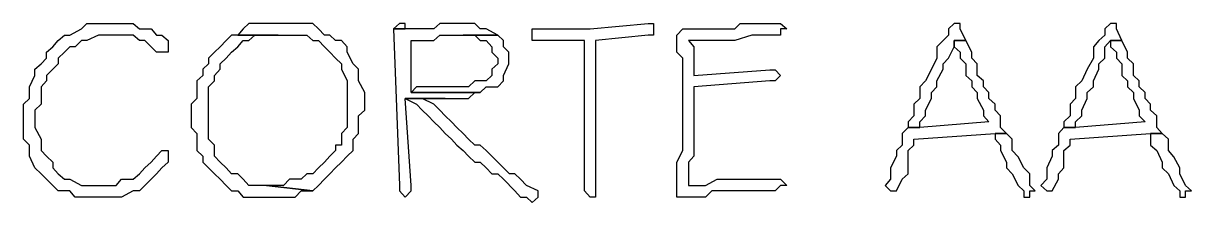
# Model space of a CAD drawing. Header units: millimetres. Extents: x -518.8 to -461.2, y 3.5 to 44.2.
# Drawn here: x -475.087 to -473.801, y 38.279 to 38.476 of the extents above; entities that cross this region are included whole.
import ezdxf

# ---------------------------------------------------------------- set-up
doc = ezdxf.new("R2010")
doc.units = ezdxf.units.MM
doc.header["$MEASUREMENT"] = 0
doc.layers.add('MYSOLIDS', color=7, linetype='Continuous')

msp = doc.modelspace()

# ---------------------------------------------------------------- linework, layer by layer
at = {"layer": 'MYSOLIDS'}
for points in [[(-474.9918, 38.4631), (-474.9978, 38.4631), (-475.0045, 38.4631), (-475.0173, 38.4571), (-475.0233, 38.4571), (-475.0301, 38.4503), (-475.0361, 38.4503), (-475.0421, 38.4443), (-475.0489, 38.4375), (-475.0489, 38.4315), (-475.0549, 38.4255), (-475.0617, 38.4188), (-475.0617, 38.4127), (-475.0677, 38.406), (-475.0677, 38.406), (-475.0677, 38.3932), (-475.0677, 38.3872), (-475.0745, 38.3804), (-475.0745, 38.3676), (-475.0745, 38.3616), (-475.0677, 38.3488), (-475.0677, 38.3421), (-475.0677, 38.336), (-475.0617, 38.33), (-475.0549, 38.3233), (-475.0549, 38.3172), (-475.0489, 38.3105), (-475.0421, 38.3045), (-475.0361, 38.3045), (-475.0233, 38.2977), (-475.0173, 38.2977), (-475.0105, 38.2977), (-475.0045, 38.2977), (-474.9918, 38.2977), (-474.985, 38.2977), (-474.979, 38.3045), (-474.979, 38.3045), (-474.9662, 38.3045), (-474.9594, 38.3105), (-474.9534, 38.3172), (-474.9534, 38.3172), (-474.9466, 38.3233), (-474.9406, 38.33), (-474.9346, 38.336), (-474.9346, 38.336), (-474.9278, 38.336), (-474.9278, 38.336), (-474.9278, 38.33), (-474.9278, 38.33), (-474.9278, 38.3233), (-474.9278, 38.3233), (-474.9346, 38.3172), (-474.9406, 38.3105), (-474.9466, 38.3045), (-474.9534, 38.2977), (-474.9594, 38.2917), (-474.9662, 38.2917), (-474.9662, 38.2917), (-474.979, 38.2849), (-474.985, 38.2849), (-474.9918, 38.2849), (-475.0045, 38.2849), (-475.0045, 38.2849), (-475.0173, 38.2849), (-475.0233, 38.2849), (-475.0301, 38.2849), (-475.0361, 38.2917), (-475.0489, 38.2917), (-475.0549, 38.2977), (-475.0617, 38.3045), (-475.0617, 38.3045), (-475.0677, 38.3105), (-475.0745, 38.3172), (-475.0805, 38.33), (-475.0805, 38.336), (-475.0805, 38.3421), (-475.0872, 38.3488), (-475.0872, 38.3616), (-475.0872, 38.3676), (-475.0872, 38.3744), (-475.0872, 38.3872), (-475.0805, 38.3932), (-475.0805, 38.4), (-475.0805, 38.406), (-475.0745, 38.4188), (-475.0745, 38.4255), (-475.0677, 38.4315), (-475.0617, 38.4375), (-475.0617, 38.4443), (-475.0549, 38.4503), (-475.0489, 38.4571), (-475.0421, 38.4631), (-475.0361, 38.4631), (-475.0233, 38.4699), (-475.0173, 38.4759), (-475.0105, 38.4759), (-475.0045, 38.4759), (-474.9918, 38.4759), (-474.9918, 38.4759), (-474.979, 38.4759), (-474.9722, 38.4759), (-474.9662, 38.4759), (-474.9594, 38.4699), (-474.9466, 38.4699), (-474.9406, 38.4631), (-474.9346, 38.4631), (-474.9278, 38.4571), (-474.9278, 38.4503), (-474.9278, 38.4503), (-474.9278, 38.4443), (-474.9278, 38.4443), (-474.9346, 38.4443), (-474.9346, 38.4443), (-474.9406, 38.4443), (-474.9406, 38.4443), (-474.9466, 38.4503), (-474.9466, 38.4503), (-474.9534, 38.4571), (-474.9594, 38.4571), (-474.9662, 38.4631), (-474.9722, 38.4631), (-474.985, 38.4631), (-474.9918, 38.4631), (-474.9918, 38.4631), (-474.9918, 38.4631), (-474.9918, 38.4631)], [(-474.8068, 38.4759), (-474.8068, 38.4759), (-474.8136, 38.4759), (-474.8196, 38.4759), (-474.8324, 38.4759), (-474.8391, 38.4759), (-474.8451, 38.4699), (-474.8511, 38.4631), (-474.8068, 38.4631), (-474.8008, 38.4631), (-474.794, 38.4631), (-474.788, 38.4631), (-474.7752, 38.4631), (-474.7684, 38.4571), (-474.7624, 38.4571), (-474.7557, 38.4503), (-474.7496, 38.4443), (-474.7496, 38.4443), (-474.7436, 38.4375), (-474.7369, 38.4315), (-474.7369, 38.4255), (-474.7308, 38.4127), (-474.7308, 38.406), (-474.7308, 38.4), (-474.7308, 38.3872), (-474.7308, 38.3872), (-474.7308, 38.3804), (-474.7308, 38.3676), (-474.7308, 38.3616), (-474.7369, 38.3548), (-474.7369, 38.3421), (-474.7436, 38.3421), (-474.7436, 38.336), (-474.7496, 38.33), (-474.7557, 38.3233), (-474.7624, 38.3172), (-474.7684, 38.3105), (-474.7752, 38.3105), (-474.7812, 38.3045), (-474.794, 38.3045), (-474.8008, 38.2977), (-474.8068, 38.2977), (-474.8196, 38.2977), (-474.7684, 38.2917), (-474.7624, 38.2977), (-474.7557, 38.3045), (-474.7496, 38.3105), (-474.7496, 38.3105), (-474.7436, 38.3172), (-474.7369, 38.3233), (-474.7308, 38.33), (-474.7241, 38.336), (-474.7241, 38.3488), (-474.7241, 38.3488), (-474.7181, 38.3548), (-474.7181, 38.3676), (-474.7181, 38.3744), (-474.7113, 38.3804), (-474.7113, 38.3932), (-474.7113, 38.3932), (-474.7113, 38.4), (-474.7181, 38.4127), (-474.7181, 38.4188), (-474.7181, 38.4255), (-474.7241, 38.4315), (-474.7308, 38.4443), (-474.7308, 38.4503), (-474.7369, 38.4571), (-474.7436, 38.4571), (-474.7496, 38.4631), (-474.7557, 38.4631), (-474.7624, 38.4699), (-474.7684, 38.4759), (-474.7752, 38.4759), (-474.788, 38.4759), (-474.794, 38.4759), (-474.8068, 38.4759), (-474.8068, 38.4759)], [(-474.603, 38.4759), (-474.603, 38.4759), (-474.6098, 38.4759), (-474.6158, 38.4759), (-474.6286, 38.4759), (-474.6286, 38.4759), (-474.6354, 38.4699), (-474.6481, 38.4699), (-474.6542, 38.4699), (-474.6669, 38.4699), (-474.6797, 38.4699), (-474.673, 38.2977), (-474.673, 38.2917), (-474.6669, 38.2849), (-474.6602, 38.2917), (-474.6602, 38.2977), (-474.6602, 38.2977), (-474.6669, 38.3932), (-474.6226, 38.3932), (-474.6098, 38.3932), (-474.603, 38.3932), (-474.597, 38.3932), (-474.5902, 38.4), (-474.5842, 38.4), (-474.6602, 38.4), (-474.6602, 38.4571), (-474.6602, 38.4571), (-474.6542, 38.4571), (-474.6414, 38.4571), (-474.6354, 38.4571), (-474.6286, 38.4631), (-474.6226, 38.4631), (-474.6098, 38.4631), (-474.603, 38.4631), (-474.5647, 38.4631), (-474.5647, 38.4631), (-474.5775, 38.4699), (-474.5842, 38.4699), (-474.5902, 38.4759), (-474.603, 38.4759), (-474.603, 38.4759)], [(-474.6669, 38.4759), (-474.673, 38.4759), (-474.6797, 38.4699), (-474.6669, 38.4699), (-474.6669, 38.4759), (-474.6669, 38.4759), (-474.6669, 38.4759)], [(-474.3993, 38.4759), (-474.3993, 38.4759), (-474.3933, 38.4759), (-474.3933, 38.4759), (-474.3933, 38.4699), (-474.3933, 38.4699), (-474.3933, 38.4631), (-474.3933, 38.4631), (-474.3993, 38.4631), (-474.3993, 38.4631), (-474.4572, 38.4571), (-474.4572, 38.2917), (-474.4572, 38.2849), (-474.4572, 38.2849), (-474.4632, 38.2849), (-474.4632, 38.2849), (-474.4632, 38.2849), (-474.4632, 38.2849), (-474.4692, 38.2917), (-474.4692, 38.2917), (-474.4692, 38.4571), (-474.476, 38.4571), (-474.4887, 38.4571), (-474.5015, 38.4571), (-474.5075, 38.4571), (-474.5143, 38.4571), (-474.5203, 38.4571), (-474.5203, 38.4571), (-474.5271, 38.4571), (-474.5271, 38.4571), (-474.5271, 38.4631), (-474.5271, 38.4631), (-474.5271, 38.4699), (-474.5271, 38.4699), (-474.5203, 38.4699), (-474.5203, 38.4699), (-474.5143, 38.4699), (-474.5015, 38.4699), (-474.5015, 38.4699), (-474.4887, 38.4699), (-474.482, 38.4699), (-474.4692, 38.4699), (-474.4632, 38.4699), (-474.3993, 38.4759), (-474.3993, 38.4759), (-474.3993, 38.4759)], [(-474.3489, 38.4188), (-474.2654, 38.4248), (-474.2654, 38.4248), (-474.2594, 38.4248), (-474.2594, 38.4248), (-474.2534, 38.4188), (-474.2534, 38.4188), (-474.2594, 38.4127), (-474.2594, 38.4127), (-474.2654, 38.4127), (-474.2654, 38.4127), (-474.3489, 38.406), (-474.3489, 38.4), (-474.3489, 38.4), (-474.3489, 38.3932), (-474.3489, 38.3932), (-474.3489, 38.3804), (-474.3489, 38.3744), (-474.3489, 38.3676), (-474.3489, 38.3548), (-474.3489, 38.3548), (-474.3489, 38.3488), (-474.3489, 38.336), (-474.3489, 38.33), (-474.3549, 38.3233), (-474.3549, 38.3105), (-474.3549, 38.3045), (-474.3549, 38.2977), (-474.3421, 38.2977), (-474.3361, 38.2977), (-474.3233, 38.3045), (-474.3166, 38.3045), (-474.3105, 38.3045), (-474.2978, 38.3045), (-474.2978, 38.3045), (-474.291, 38.3045), (-474.2782, 38.3045), (-474.2722, 38.3045), (-474.2594, 38.3045), (-474.2594, 38.3045), (-474.2534, 38.3045), (-474.2534, 38.3045), (-474.2466, 38.2977), (-474.2466, 38.2977), (-474.2534, 38.2977), (-474.2594, 38.2917), (-474.2722, 38.2917), (-474.2782, 38.2917), (-474.285, 38.2917), (-474.291, 38.2917), (-474.2978, 38.2917), (-474.3105, 38.2917), (-474.3166, 38.2917), (-474.3293, 38.2917), (-474.3361, 38.2849), (-474.3421, 38.2849), (-474.3489, 38.2849), (-474.3549, 38.2849), (-474.3549, 38.2849), (-474.3677, 38.2849), (-474.3677, 38.2849), (-474.3677, 38.2977), (-474.3677, 38.2977), (-474.3677, 38.3045), (-474.3677, 38.3045), (-474.3677, 38.3172), (-474.3677, 38.3233), (-474.3609, 38.336), (-474.3609, 38.3421), (-474.3609, 38.3488), (-474.3609, 38.3616), (-474.3609, 38.3676), (-474.3609, 38.3744), (-474.3609, 38.3872), (-474.3609, 38.3872), (-474.3609, 38.4), (-474.3609, 38.406), (-474.3609, 38.4188), (-474.3609, 38.4255), (-474.3609, 38.4375), (-474.3677, 38.4443), (-474.3677, 38.4503), (-474.3677, 38.4571), (-474.3677, 38.4631), (-474.3677, 38.4631), (-474.3609, 38.4699), (-474.3609, 38.4699), (-474.3549, 38.4699), (-474.3549, 38.4699), (-474.3421, 38.4699), (-474.3361, 38.4699), (-474.3293, 38.4699), (-474.3293, 38.4699), (-474.3166, 38.4699), (-474.3105, 38.4699), (-474.3038, 38.4699), (-474.2978, 38.4759), (-474.285, 38.4759), (-474.2782, 38.4759), (-474.2722, 38.4759), (-474.2654, 38.4759), (-474.2594, 38.4759), (-474.2594, 38.4759), (-474.2534, 38.4759), (-474.2534, 38.4759), (-474.2466, 38.4699), (-474.2466, 38.4699), (-474.2534, 38.4699), (-474.2534, 38.4631), (-474.2594, 38.4631), (-474.2654, 38.4631), (-474.2782, 38.4631), (-474.285, 38.4631), (-474.3038, 38.4571), (-474.3105, 38.4571), (-474.3233, 38.4571), (-474.3293, 38.4571), (-474.3361, 38.4571), (-474.3489, 38.4571), (-474.3549, 38.4571), (-474.3489, 38.4503), (-474.3489, 38.4375), (-474.3489, 38.4375), (-474.3489, 38.4315), (-474.3489, 38.4188), (-474.3489, 38.4188), (-474.3489, 38.4188), (-474.3489, 38.4188), (-474.3489, 38.4188)], [(-474.0624, 38.4759), (-474.0624, 38.4759), (-474.0624, 38.4759), (-474.0684, 38.4699), (-474.0684, 38.4631), (-474.0745, 38.4571), (-474.0812, 38.4503), (-474.0812, 38.4375), (-474.0872, 38.4255), (-474.094, 38.4127), (-474.1, 38.406), (-474.1, 38.4), (-474.1, 38.3932), (-474.1068, 38.3872), (-474.1068, 38.3744), (-474.1128, 38.3676), (-474.1128, 38.3616), (-474.1, 38.3616), (-474.1, 38.3676), (-474.094, 38.3744), (-474.094, 38.3804), (-474.0872, 38.3932), (-474.0872, 38.4), (-474.0872, 38.4), (-474.0812, 38.406), (-474.0812, 38.4127), (-474.0745, 38.4255), (-474.0745, 38.4315), (-474.0684, 38.4375), (-474.0624, 38.4503), (-474.0624, 38.4571), (-474.0496, 38.4571), (-474.0557, 38.4699), (-474.0557, 38.4759), (-474.0624, 38.4759), (-474.0624, 38.4759)], [(-473.8902, 38.4759), (-473.8902, 38.4759), (-473.8902, 38.4759), (-473.8963, 38.4699), (-473.8963, 38.4631), (-473.903, 38.4571), (-473.909, 38.4503), (-473.909, 38.4375), (-473.9158, 38.4255), (-473.9218, 38.4127), (-473.9286, 38.406), (-473.9286, 38.4), (-473.9286, 38.3932), (-473.9346, 38.3872), (-473.9346, 38.3744), (-473.9414, 38.3676), (-473.9414, 38.3616), (-473.9286, 38.3616), (-473.9286, 38.3676), (-473.9218, 38.3744), (-473.9218, 38.3804), (-473.9158, 38.3932), (-473.9158, 38.4), (-473.9158, 38.4), (-473.909, 38.406), (-473.909, 38.4127), (-473.903, 38.4255), (-473.903, 38.4315), (-473.8963, 38.4375), (-473.8963, 38.4503), (-473.8902, 38.4571), (-473.8775, 38.4571), (-473.8835, 38.4699), (-473.8835, 38.4759), (-473.8902, 38.4759), (-473.8902, 38.4759)], [(-474.8511, 38.4631), (-474.8579, 38.4631), (-474.8639, 38.4571), (-474.8707, 38.4503), (-474.8767, 38.4443), (-474.8835, 38.4375), (-474.8835, 38.4315), (-474.8895, 38.4255), (-474.8895, 38.4188), (-474.8963, 38.4127), (-474.8963, 38.4), (-474.8963, 38.3932), (-474.9023, 38.3872), (-474.9023, 38.3744), (-474.9023, 38.3744), (-474.9023, 38.3616), (-474.8963, 38.3548), (-474.8963, 38.3421), (-474.8963, 38.336), (-474.8895, 38.33), (-474.8895, 38.3233), (-474.8835, 38.3172), (-474.8767, 38.3105), (-474.8707, 38.3045), (-474.8639, 38.2977), (-474.8579, 38.2917), (-474.8511, 38.2917), (-474.8451, 38.2849), (-474.8391, 38.2849), (-474.8263, 38.2849), (-474.8196, 38.2849), (-474.8136, 38.2849), (-474.8068, 38.2849), (-474.8008, 38.2849), (-474.788, 38.2849), (-474.7812, 38.2917), (-474.7812, 38.2917), (-474.7684, 38.2917), (-474.8196, 38.2977), (-474.8196, 38.2977), (-474.8324, 38.2977), (-474.8391, 38.2977), (-474.8451, 38.3045), (-474.8511, 38.3105), (-474.8579, 38.3105), (-474.8639, 38.3172), (-474.8639, 38.3172), (-474.8707, 38.3233), (-474.8767, 38.33), (-474.8767, 38.3421), (-474.8835, 38.3488), (-474.8835, 38.3548), (-474.8835, 38.3676), (-474.8835, 38.3744), (-474.8835, 38.3744), (-474.8835, 38.3872), (-474.8835, 38.3932), (-474.8835, 38.406), (-474.8767, 38.4127), (-474.8767, 38.4188), (-474.8707, 38.4255), (-474.8707, 38.4315), (-474.8639, 38.4375), (-474.8579, 38.4443), (-474.8511, 38.4503), (-474.8451, 38.4571), (-474.8391, 38.4571), (-474.8324, 38.4631), (-474.8196, 38.4631), (-474.8136, 38.4631), (-474.8068, 38.4631), (-474.8511, 38.4631), (-474.8511, 38.4631)], [(-474.5647, 38.4631), (-474.603, 38.4631), (-474.603, 38.4631), (-474.5902, 38.4631), (-474.5842, 38.4571), (-474.5775, 38.4571), (-474.5714, 38.4503), (-474.5714, 38.4443), (-474.5647, 38.4375), (-474.5647, 38.4315), (-474.5714, 38.4255), (-474.5714, 38.4188), (-474.5775, 38.4127), (-474.5902, 38.4127), (-474.5902, 38.4127), (-474.597, 38.406), (-474.603, 38.406), (-474.6098, 38.406), (-474.6226, 38.406), (-474.6286, 38.406), (-474.6414, 38.406), (-474.6542, 38.406), (-474.6602, 38.4), (-474.5842, 38.4), (-474.5775, 38.406), (-474.5714, 38.406), (-474.5647, 38.406), (-474.5587, 38.4127), (-474.5587, 38.4188), (-474.5527, 38.4315), (-474.5527, 38.4375), (-474.5527, 38.4443), (-474.5587, 38.4503), (-474.5587, 38.4571), (-474.5647, 38.4631), (-474.5647, 38.4631)], [(-474.0496, 38.4571), (-474.0624, 38.4571), (-474.0624, 38.4503), (-474.0557, 38.4443), (-474.0557, 38.4375), (-474.0496, 38.4315), (-474.0496, 38.4188), (-474.0429, 38.4127), (-474.0429, 38.406), (-474.0369, 38.4), (-474.0369, 38.3932), (-474.0301, 38.3804), (-474.0301, 38.3744), (-474.0241, 38.3676), (-474.1, 38.3616), (-474.1128, 38.3616), (-474.1196, 38.3548), (-474.1196, 38.3421), (-474.1256, 38.336), (-474.1256, 38.33), (-474.1256, 38.33), (-474.1324, 38.3172), (-474.1324, 38.3045), (-474.1384, 38.2977), (-474.1384, 38.2977), (-474.1324, 38.2917), (-474.1324, 38.2917), (-474.1256, 38.2917), (-474.1256, 38.2917), (-474.1196, 38.3045), (-474.1128, 38.3105), (-474.1128, 38.3172), (-474.1128, 38.3233), (-474.1128, 38.336), (-474.1068, 38.3421), (-474.1068, 38.3488), (-474.0173, 38.3548), (-474.0045, 38.3548), (-474.0113, 38.3616), (-474.0113, 38.3744), (-474.0173, 38.3804), (-474.0173, 38.3872), (-474.0241, 38.3932), (-474.0241, 38.4), (-474.0301, 38.406), (-474.0301, 38.4127), (-474.0369, 38.4188), (-474.0369, 38.4248), (-474.0369, 38.4315), (-474.0429, 38.4375), (-474.0429, 38.4443), (-474.0496, 38.4571), (-474.0496, 38.4571), (-474.0496, 38.4571)], [(-473.8775, 38.4571), (-473.8902, 38.4571), (-473.8902, 38.4503), (-473.8835, 38.4443), (-473.8835, 38.4375), (-473.8775, 38.4315), (-473.8775, 38.4188), (-473.8714, 38.4127), (-473.8714, 38.406), (-473.8647, 38.4), (-473.8647, 38.3932), (-473.8587, 38.3804), (-473.8587, 38.3744), (-473.8519, 38.3676), (-473.9286, 38.3616), (-473.9414, 38.3616), (-473.9474, 38.3548), (-473.9474, 38.3421), (-473.9542, 38.336), (-473.9542, 38.33), (-473.9542, 38.33), (-473.9602, 38.3172), (-473.9602, 38.3045), (-473.9669, 38.2977), (-473.9669, 38.2977), (-473.9602, 38.2917), (-473.9602, 38.2917), (-473.9542, 38.2917), (-473.9542, 38.2917), (-473.9474, 38.3045), (-473.9474, 38.3105), (-473.9414, 38.3172), (-473.9414, 38.3233), (-473.9414, 38.336), (-473.9346, 38.3421), (-473.9346, 38.3488), (-473.8459, 38.3548), (-473.8331, 38.3548), (-473.8391, 38.3616), (-473.8391, 38.3744), (-473.8459, 38.3804), (-473.8459, 38.3872), (-473.8519, 38.3932), (-473.8519, 38.4), (-473.8587, 38.406), (-473.8587, 38.4127), (-473.8647, 38.4188), (-473.8647, 38.4248), (-473.8647, 38.4315), (-473.8714, 38.4375), (-473.8714, 38.4443), (-473.8775, 38.4571), (-473.8775, 38.4571), (-473.8775, 38.4571)], [(-474.6226, 38.3932), (-474.6669, 38.3932), (-474.6542, 38.3872), (-474.6481, 38.3804), (-474.6414, 38.3744), (-474.6354, 38.3676), (-474.6286, 38.3616), (-474.6226, 38.3548), (-474.6158, 38.3488), (-474.6098, 38.3421), (-474.603, 38.336), (-474.597, 38.33), (-474.5902, 38.3233), (-474.5842, 38.3233), (-474.5775, 38.3172), (-474.5714, 38.3105), (-474.5647, 38.3105), (-474.5587, 38.3045), (-474.5459, 38.2917), (-474.5399, 38.2849), (-474.5331, 38.2849), (-474.5271, 38.2789), (-474.5271, 38.2789), (-474.5203, 38.2849), (-474.5203, 38.2849), (-474.5203, 38.2849), (-474.5203, 38.2917), (-474.5331, 38.2977), (-474.5331, 38.2977), (-474.5399, 38.3045), (-474.5459, 38.3105), (-474.5519, 38.3105), (-474.5587, 38.3172), (-474.5647, 38.3233), (-474.5714, 38.33), (-474.5775, 38.336), (-474.5842, 38.3421), (-474.5902, 38.3421), (-474.597, 38.3488), (-474.603, 38.3548), (-474.6098, 38.3616), (-474.6158, 38.3676), (-474.6226, 38.3744), (-474.6286, 38.3804), (-474.6354, 38.3872), (-474.6481, 38.3932), (-474.6414, 38.3932), (-474.6354, 38.3932), (-474.6226, 38.3932), (-474.6226, 38.3932)], [(-474.0045, 38.3548), (-474.0173, 38.3548), (-474.0173, 38.3488), (-474.0113, 38.3421), (-474.0113, 38.336), (-474.0045, 38.3233), (-474.0045, 38.3172), (-473.9985, 38.3105), (-473.9918, 38.2977), (-473.9857, 38.2917), (-473.9857, 38.2849), (-473.979, 38.2849), (-473.979, 38.2917), (-473.973, 38.2917), (-473.979, 38.2977), (-473.979, 38.3105), (-473.9857, 38.3172), (-473.9918, 38.3293), (-473.9985, 38.336), (-473.9985, 38.3488), (-474.0045, 38.3548), (-474.0045, 38.3548)], [(-473.8331, 38.3548), (-473.8459, 38.3548), (-473.8459, 38.3488), (-473.8459, 38.3421), (-473.8391, 38.336), (-473.8331, 38.3233), (-473.8331, 38.3172), (-473.8263, 38.3105), (-473.8203, 38.2977), (-473.8136, 38.2917), (-473.8136, 38.2849), (-473.8075, 38.2849), (-473.8075, 38.2917), (-473.8008, 38.2917), (-473.8075, 38.2977), (-473.8136, 38.3105), (-473.8136, 38.3172), (-473.8203, 38.3293), (-473.8263, 38.336), (-473.8263, 38.3488), (-473.8331, 38.3548), (-473.8331, 38.3548)]]:
    msp.add_lwpolyline(points, dxfattribs=at)

doc.saveas('drawing.dxf')
